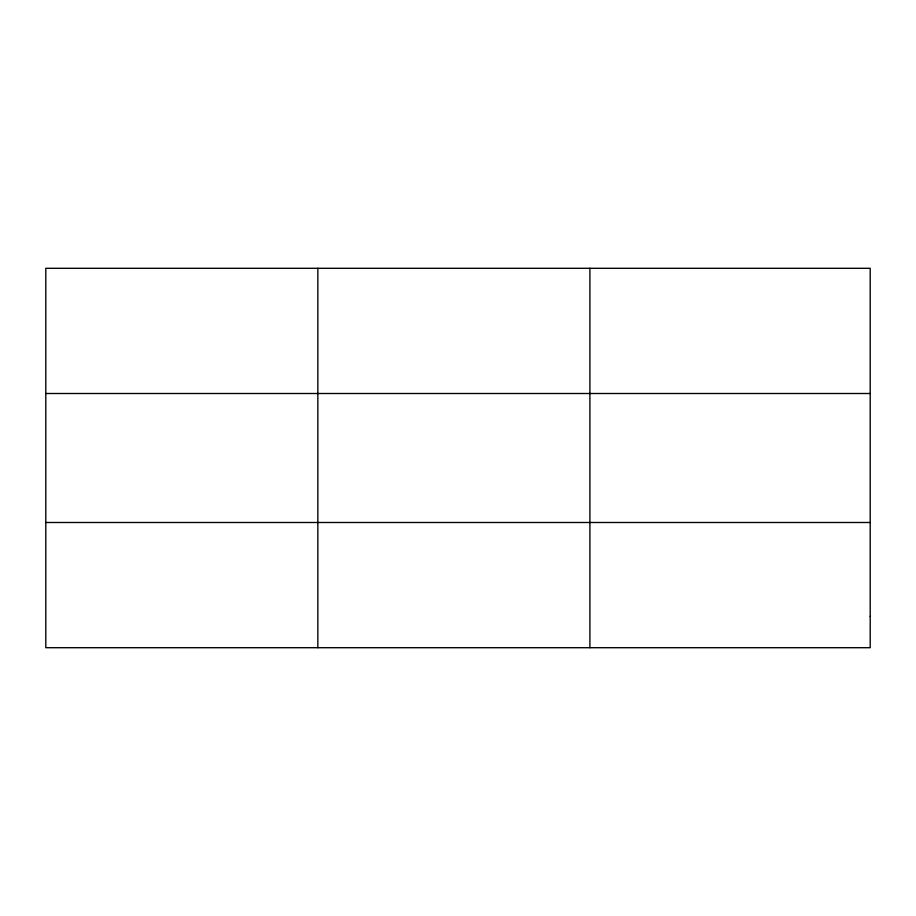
<?xml version="1.0" encoding="UTF-8"?>
<svg xmlns="http://www.w3.org/2000/svg" width="916" height="916" viewBox="0 0 916 916"><rect width="100%" height="100%" fill="white"/><g stroke="black" fill="none" stroke-linecap="round" stroke-linejoin="round"><path stroke-width="1.37" d="M317.852 647.704L317.852 268.296M589.904 647.704L589.904 268.296M45.8 393.502L870.2 393.502M45.8 522.498L870.2 522.498M870.2 616.411L870.2 647.704L45.8 647.704L45.8 268.296L870.2 268.296L870.2 616.411"/></g></svg>
